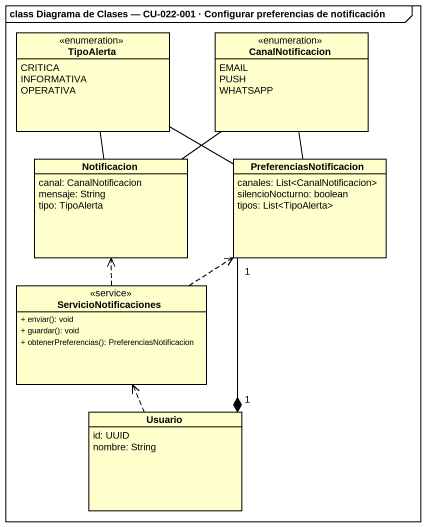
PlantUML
@startuml
mainframe class Diagrama de Clases — CU-022-001 · Configurar preferencias de notificación
hide circle
hide empty members
skinparam classAttributeIconSize 0
enum TipoAlerta {
  CRITICA
  INFORMATIVA
  OPERATIVA
}
enum CanalNotificacion {
  EMAIL
  PUSH
  WHATSAPP
}
class Notificacion {
  canal: CanalNotificacion
  mensaje: String
  tipo: TipoAlerta
}
class PreferenciasNotificacion {
  canales: List<CanalNotificacion>
  silencioNocturno: boolean
  tipos: List<TipoAlerta>
}
class ServicioNotificaciones <<service>> {
  + enviar(): void
  + guardar(): void
  + obtenerPreferencias(): PreferenciasNotificacion
}
class Usuario {
  id: UUID
  nombre: String
}
Notificacion -up- TipoAlerta
Notificacion -up- CanalNotificacion
PreferenciasNotificacion -left- TipoAlerta
PreferenciasNotificacion -up- CanalNotificacion
ServicioNotificaciones .up.> Notificacion
ServicioNotificaciones .up.> PreferenciasNotificacion
Usuario "1" *-up- "1" PreferenciasNotificacion
Usuario .up.> ServicioNotificaciones
@enduml
